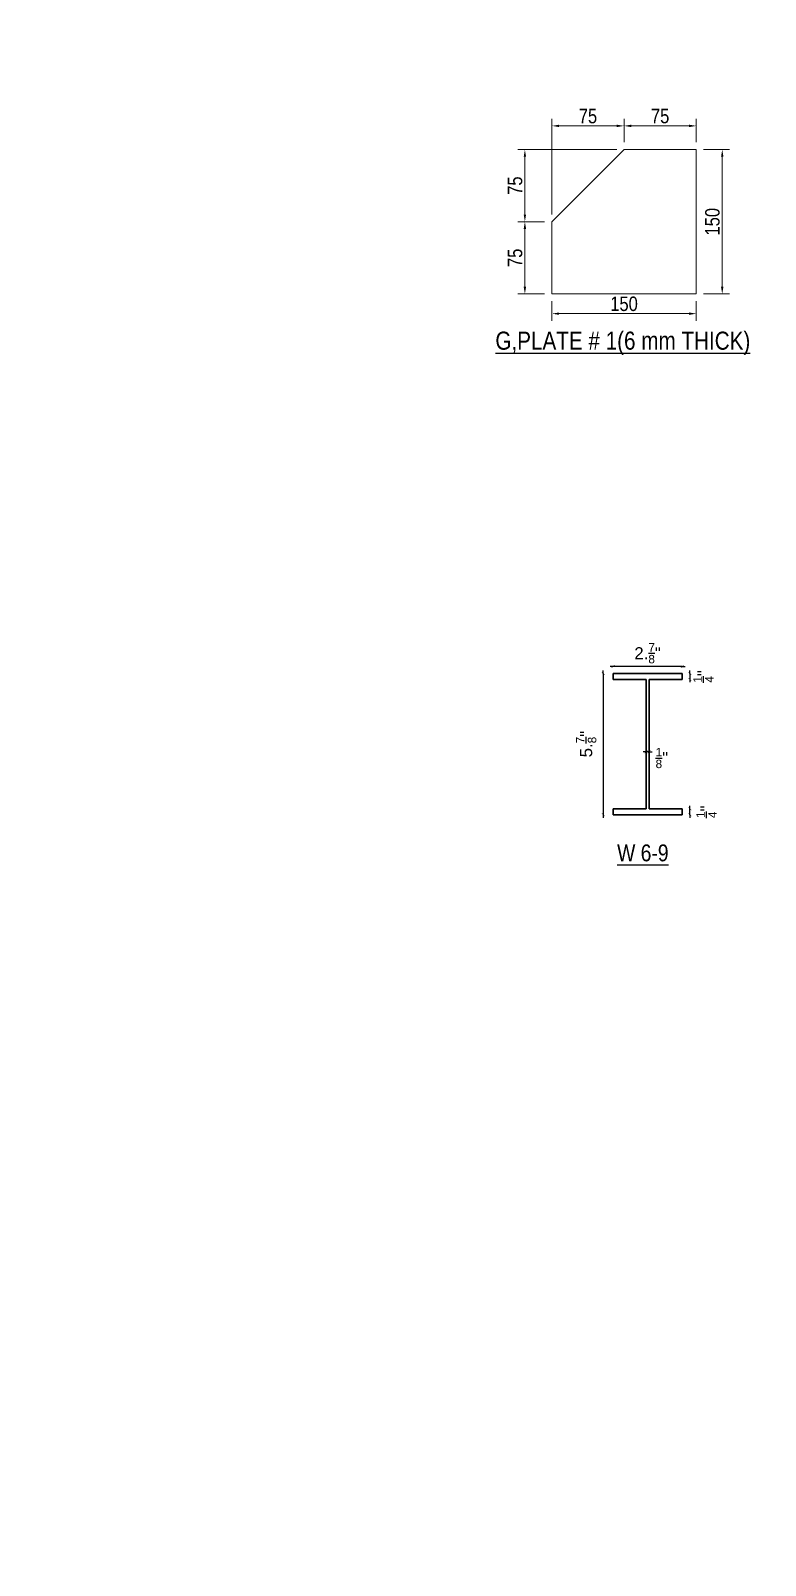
# Model space of a CAD drawing. Header units: millimetres. Extents: x 0 to 2669304, y -3314102 to 0.
# Drawn here: x 2423105.8 to 2423136.3, y -3103921.3 to -3103857.5 of the extents above; entities that cross this region are included whole.
import ezdxf
from ezdxf import colors
from ezdxf.entities.mleader import LeaderData, LeaderLine
from ezdxf.math import Vec2, Vec3

# ---------------------------------------------------------------- set-up
doc = ezdxf.new("R2010")
doc.units = ezdxf.units.MM
doc.header["$LTSCALE"] = 0.4
doc.header["$MEASUREMENT"] = 0
doc.header["$PDMODE"] = 34
for name, color, linetype, lineweight in [('1NSDIM0', 7, 'Continuous', 9), ('Layer1', 1, 'Continuous', 5), ('Layer4', 3, 'Continuous', 25), ('Text Small', 7, 'Continuous', 0)]:
    doc.layers.add(name, color=color, linetype=linetype, lineweight=lineweight)
doc.layers.add('DIMENSION', color=7, linetype='Continuous')
doc.layers.add('TAXT', color=7, linetype='Continuous')
doc.styles.add('LIGHT', font='arial.ttf')
doc.styles.get("Standard").update_dxf_attribs({"font": 'ARIALN.TTF'})
doc.styles.add('style2', font='ARIALN.TTF')
doc.dimstyles.new('shahid', dxfattribs={"dimtxt": 37.0005, "dimasz": 20, "dimexe": 8, "dimexo": 10, "dimgap": 5, "dimtad": 3, "dimdec": 0, "dimrnd": 1, "dimzin": 0, "dimdsep": 46, "dimtxsty": 'style2', "dimcen": 0.09, "dimclrt": 1, "dimadec": 0, "dimazin": 0, "dimtfac": 1, "dimtdec": 0, "dimtix": 1, "dimtmove": 1, "dimatfit": 3, "dimfxl": 0, "dimtolj": 1, "dimtzin": 0, "dimlwd": 5, "dimlwe": 5, "dimarcsym": 0})
doc.dimstyles.new('STANDARD$0', dxfattribs={"dimscale": 0, "dimtxt": 9, "dimasz": 5, "dimexe": 3, "dimexo": 4, "dimgap": 4, "dimtad": 1, "dimdec": 3, "dimzin": 3, "dimdsep": 46, "dimlunit": 4, "dimtxsty": 'LIGHT', "dimblk1": 'ARCHTICK', "dimblk2": 'ARCHTICK', "dimsah": 1, "dimcen": 4, "dimdle": 2, "dimadec": 0, "dimazin": 0, "dimtfac": 0.66, "dimtdec": 3, "dimtofl": 0, "dimtmove": 1, "dimatfit": 3, "dimldrblk": 'ARCHTICK', "dimfxl": 0, "dimfrac": 1, "dimtolj": 1, "dimtzin": 13, "dimarcsym": 0})

# ---------------------------------------------------------------- blocks, each defined once
blk = doc.blocks.new('_ArchTick')
at = {"color": 0, "linetype": 'ByBlock', "const_width": 0.15}
blk.add_lwpolyline([(-0.5, -0.5), (0.5, 0.5)], dxfattribs=at)
blk = doc.blocks.new('*D933')
at = {"layer": 'Defpoints', "color": 0, "ltscale": 3}
for p in [(2423130.01, -3103883.918), (2423130.01, -3103884.203), (2423132.885, -3103884.203)]:
    blk.add_point(p, dxfattribs=at)
at = {"layer": 'DIMENSION', "color": 0, "lineweight": -2, "ltscale": 3}
for p, q in [((2423130.01, -3103883.918), (2423129.89, -3103883.918)), ((2423132.885, -3103883.918), (2423130.01, -3103883.918)), ((2423132.885, -3103883.918), (2423133.005, -3103883.918))]:
    blk.add_line(p, q, dxfattribs=at)
at = {"layer": 'DIMENSION', "color": 0, "lineweight": -2, "ltscale": 3, "xscale": 0.12, "yscale": 0.12, "zscale": 0.12}
blk.add_blockref('_ArchTick', (2423130.01, -3103883.918), dxfattribs=at)
at = {"layer": 'DIMENSION', "color": 0, "lineweight": -2, "ltscale": 3, "xscale": 0.12, "yscale": 0.12, "zscale": 0.12, "rotation": 180}
blk.add_blockref('_ArchTick', (2423132.885, -3103883.918), dxfattribs=at)
at = {"layer": 'DIMENSION', "color": 0, "ltscale": 3, "insert": (2423131.447, -3103883.364), "char_height": 0.5, "attachment_point": 5, "style": 'LIGHT'}
blk.add_mtext('\\A1;2.{\\H0.7x;\\S7/8;}"', dxfattribs=at)
blk = doc.blocks.new('*D934')
at = {"layer": 'Defpoints', "color": 0, "ltscale": 3}
for p in [(2423132.885, -3103884.203), (2423132.885, -3103884.453), (2423133.205, -3103884.453)]:
    blk.add_point(p, dxfattribs=at)
at = {"layer": 'DIMENSION', "color": 0, "lineweight": -2, "ltscale": 3}
for p, q in [((2423133.205, -3103884.203), (2423133.205, -3103884.083)), ((2423133.205, -3103884.203), (2423133.205, -3103884.453)), ((2423133.205, -3103884.453), (2423133.205, -3103884.573))]:
    blk.add_line(p, q, dxfattribs=at)
at = {"layer": 'DIMENSION', "color": 0, "lineweight": -2, "ltscale": 3, "xscale": 0.12, "yscale": 0.12, "zscale": 0.12}
for p, rotation in [((2423133.205, -3103884.203), 270), ((2423133.205, -3103884.453), 90)]:
    blk.add_blockref('_ArchTick', p, dxfattribs=dict(at, rotation=rotation))
at = {"layer": 'DIMENSION', "color": 0, "ltscale": 3, "insert": (2423133.769, -3103884.328), "char_height": 0.5, "attachment_point": 5, "rotation": 90, "style": 'LIGHT'}
blk.add_mtext('\\A1;{\\H0.7x;\\S1/4;}" ', dxfattribs=at)
blk = doc.blocks.new('*D935')
at = {"layer": 'Defpoints', "color": 0, "ltscale": 3}
for p in [(2423131.385, -3103887.14), (2423131.385, -3103887.46), (2423131.51, -3103887.14)]:
    blk.add_point(p, dxfattribs=at)
at = {"layer": 'DIMENSION', "color": 0, "lineweight": -2, "ltscale": 3}
for p, q in [((2423131.385, -3103887.46), (2423131.265, -3103887.46)), ((2423131.51, -3103887.46), (2423131.385, -3103887.46)), ((2423131.51, -3103887.46), (2423131.63, -3103887.46))]:
    blk.add_line(p, q, dxfattribs=at)
at = {"layer": 'DIMENSION', "color": 0, "lineweight": -2, "ltscale": 3, "xscale": 0.12, "yscale": 0.12, "zscale": 0.12}
blk.add_blockref('_ArchTick', (2423131.385, -3103887.46), dxfattribs=at)
at = {"layer": 'DIMENSION', "color": 0, "lineweight": -2, "ltscale": 3, "xscale": 0.12, "yscale": 0.12, "zscale": 0.12, "rotation": 180}
blk.add_blockref('_ArchTick', (2423131.51, -3103887.46), dxfattribs=at)
at = {"layer": 'DIMENSION', "color": 0, "ltscale": 3, "insert": (2423132.038, -3103887.718), "char_height": 0.5, "attachment_point": 5, "style": 'LIGHT'}
blk.add_mtext('\\A1;{\\H0.7x;\\S1/8;}" ', dxfattribs=at)
blk = doc.blocks.new('*D936')
at = {"layer": 'Defpoints', "color": 0, "ltscale": 3}
for p in [(2423132.885, -3103889.828), (2423132.885, -3103890.078), (2423133.205, -3103889.828)]:
    blk.add_point(p, dxfattribs=at)
at = {"layer": 'DIMENSION', "color": 0, "lineweight": -2, "ltscale": 3}
for p, q in [((2423133.205, -3103889.828), (2423133.205, -3103889.708)), ((2423133.205, -3103890.078), (2423133.205, -3103889.828)), ((2423133.205, -3103890.078), (2423133.205, -3103890.198))]:
    blk.add_line(p, q, dxfattribs=at)
at = {"layer": 'DIMENSION', "color": 0, "lineweight": -2, "ltscale": 3, "xscale": 0.12, "yscale": 0.12, "zscale": 0.12}
for p, rotation in [((2423133.205, -3103889.828), 270), ((2423133.205, -3103890.078), 90)]:
    blk.add_blockref('_ArchTick', p, dxfattribs=dict(at, rotation=rotation))
at = {"layer": 'DIMENSION', "color": 0, "ltscale": 3, "insert": (2423133.895, -3103889.953), "char_height": 0.5, "attachment_point": 5, "rotation": 90, "style": 'LIGHT'}
blk.add_mtext('\\A1;{\\H0.7x;\\S1/4;}" ', dxfattribs=at)
blk = doc.blocks.new('*D937')
at = {"layer": 'Defpoints', "color": 0, "ltscale": 3}
for p in [(2423130.01, -3103884.203), (2423129.605, -3103890.078), (2423130.01, -3103890.078)]:
    blk.add_point(p, dxfattribs=at)
at = {"layer": 'DIMENSION', "color": 0, "lineweight": -2, "ltscale": 3}
for p, q in [((2423129.605, -3103884.203), (2423129.605, -3103884.083)), ((2423129.605, -3103884.203), (2423129.605, -3103890.078)), ((2423129.605, -3103890.078), (2423129.605, -3103890.198))]:
    blk.add_line(p, q, dxfattribs=at)
at = {"layer": 'DIMENSION', "color": 0, "lineweight": -2, "ltscale": 3, "xscale": 0.12, "yscale": 0.12, "zscale": 0.12}
for p, rotation in [((2423129.605, -3103884.203), 270), ((2423129.605, -3103890.078), 90)]:
    blk.add_blockref('_ArchTick', p, dxfattribs=dict(at, rotation=rotation))
at = {"layer": 'DIMENSION', "color": 0, "ltscale": 3, "insert": (2423128.892, -3103887.14), "char_height": 0.5, "attachment_point": 5, "rotation": 90, "style": 'LIGHT'}
blk.add_mtext('\\A1;5.{\\H0.7x;\\S7/8;}"', dxfattribs=at)
blk = doc.blocks.new('*D958')
at = {"layer": '1NSDIM0', "color": 0, "lineweight": 5}
for p, q in [((2423127.467, -3103868.733), (2423127.467, -3103869.553)), ((2423133.467, -3103868.733), (2423133.467, -3103869.553)), ((2423133.167, -3103869.253), (2423127.767, -3103869.253))]:
    blk.add_line(p, q, dxfattribs=at)
at = {"layer": '1NSDIM0', "color": 0}
for points in [[(2423127.767, -3103869.203), (2423127.767, -3103869.303), (2423127.467, -3103869.253)], [(2423133.167, -3103869.203), (2423133.167, -3103869.303), (2423133.467, -3103869.253)]]:
    blk.add_solid(points, dxfattribs=at)
at = {"layer": 'Defpoints', "color": 0}
for p in [(2423127.467, -3103868.433), (2423133.467, -3103868.433), (2423127.467, -3103869.253)]:
    blk.add_point(p, dxfattribs=at)
at = {"layer": '1NSDIM0', "color": 1, "insert": (2423130.467, -3103868.847), "char_height": 0.6, "attachment_point": 5, "style": 'style2'}
blk.add_mtext('\\A1;150', dxfattribs=at)
blk = doc.blocks.new('*D959')
at = {"layer": '1NSDIM0', "color": 0, "lineweight": 5}
for p, q in [((2423127.167, -3103865.433), (2423126.045, -3103865.433)), ((2423126.345, -3103868.133), (2423126.345, -3103865.733)), ((2423127.167, -3103868.433), (2423126.045, -3103868.433))]:
    blk.add_line(p, q, dxfattribs=at)
at = {"layer": '1NSDIM0', "color": 0}
for points in [[(2423126.295, -3103865.733), (2423126.395, -3103865.733), (2423126.345, -3103865.433)], [(2423126.295, -3103868.133), (2423126.395, -3103868.133), (2423126.345, -3103868.433)]]:
    blk.add_solid(points, dxfattribs=at)
at = {"layer": 'Defpoints', "color": 0}
for p in [(2423126.345, -3103865.433), (2423127.467, -3103865.433), (2423127.467, -3103868.433)]:
    blk.add_point(p, dxfattribs=at)
at = {"layer": '1NSDIM0', "color": 1, "insert": (2423125.94, -3103866.933), "char_height": 0.6, "attachment_point": 5, "rotation": 90, "style": 'style2'}
blk.add_mtext('\\A1;75', dxfattribs=at)
blk = doc.blocks.new('*D960')
at = {"layer": '1NSDIM0', "color": 0, "lineweight": 5}
for p, q in [((2423130.167, -3103862.433), (2423126.045, -3103862.433)), ((2423126.345, -3103865.133), (2423126.345, -3103862.733)), ((2423127.167, -3103865.433), (2423126.045, -3103865.433))]:
    blk.add_line(p, q, dxfattribs=at)
at = {"layer": '1NSDIM0', "color": 0}
for points in [[(2423126.295, -3103862.733), (2423126.395, -3103862.733), (2423126.345, -3103862.433)], [(2423126.295, -3103865.133), (2423126.395, -3103865.133), (2423126.345, -3103865.433)]]:
    blk.add_solid(points, dxfattribs=at)
at = {"layer": 'Defpoints', "color": 0}
for p in [(2423126.345, -3103862.433), (2423130.467, -3103862.433), (2423127.467, -3103865.433)]:
    blk.add_point(p, dxfattribs=at)
at = {"layer": '1NSDIM0', "color": 1, "insert": (2423125.94, -3103863.933), "char_height": 0.6, "attachment_point": 5, "rotation": 90, "style": 'style2'}
blk.add_mtext('\\A1;75', dxfattribs=at)
blk = doc.blocks.new('*D961')
at = {"layer": '1NSDIM0', "color": 0, "lineweight": 5}
for p, q in [((2423130.467, -3103862.133), (2423130.467, -3103861.15)), ((2423133.467, -3103862.133), (2423133.467, -3103861.15)), ((2423133.167, -3103861.45), (2423130.767, -3103861.45))]:
    blk.add_line(p, q, dxfattribs=at)
at = {"layer": '1NSDIM0', "color": 0}
for points in [[(2423130.767, -3103861.4), (2423130.767, -3103861.5), (2423130.467, -3103861.45)], [(2423133.167, -3103861.4), (2423133.167, -3103861.5), (2423133.467, -3103861.45)]]:
    blk.add_solid(points, dxfattribs=at)
at = {"layer": 'Defpoints', "color": 0}
for p in [(2423130.467, -3103861.45), (2423130.467, -3103862.433), (2423133.467, -3103862.433)]:
    blk.add_point(p, dxfattribs=at)
at = {"layer": '1NSDIM0', "color": 1, "insert": (2423131.967, -3103861.045), "char_height": 0.6, "attachment_point": 5, "style": 'style2'}
blk.add_mtext('\\A1;75', dxfattribs=at)
blk = doc.blocks.new('*D962')
at = {"layer": '1NSDIM0', "color": 0, "lineweight": 5}
for p, q in [((2423127.467, -3103865.133), (2423127.467, -3103861.15)), ((2423130.467, -3103862.133), (2423130.467, -3103861.15)), ((2423130.167, -3103861.45), (2423127.767, -3103861.45))]:
    blk.add_line(p, q, dxfattribs=at)
at = {"layer": '1NSDIM0', "color": 0}
for points in [[(2423127.767, -3103861.4), (2423127.767, -3103861.5), (2423127.467, -3103861.45)], [(2423130.167, -3103861.4), (2423130.167, -3103861.5), (2423130.467, -3103861.45)]]:
    blk.add_solid(points, dxfattribs=at)
at = {"layer": 'Defpoints', "color": 0}
for p in [(2423127.467, -3103861.45), (2423130.467, -3103862.433), (2423127.467, -3103865.433)]:
    blk.add_point(p, dxfattribs=at)
at = {"layer": '1NSDIM0', "color": 1, "insert": (2423128.967, -3103861.045), "char_height": 0.6, "attachment_point": 5, "style": 'style2'}
blk.add_mtext('\\A1;75', dxfattribs=at)
blk = doc.blocks.new('*D963')
at = {"layer": '1NSDIM0', "color": 0, "lineweight": 5}
for p, q in [((2423133.767, -3103862.433), (2423134.849, -3103862.433)), ((2423134.549, -3103868.133), (2423134.549, -3103862.733)), ((2423133.767, -3103868.433), (2423134.849, -3103868.433))]:
    blk.add_line(p, q, dxfattribs=at)
at = {"layer": '1NSDIM0', "color": 0}
for points in [[(2423134.499, -3103862.733), (2423134.599, -3103862.733), (2423134.549, -3103862.433)], [(2423134.499, -3103868.133), (2423134.599, -3103868.133), (2423134.549, -3103868.433)]]:
    blk.add_solid(points, dxfattribs=at)
at = {"layer": 'Defpoints', "color": 0}
for p in [(2423133.467, -3103862.433), (2423134.549, -3103862.433), (2423133.467, -3103868.433)]:
    blk.add_point(p, dxfattribs=at)
at = {"layer": '1NSDIM0', "color": 1, "insert": (2423134.143, -3103865.433), "char_height": 0.6, "attachment_point": 5, "rotation": 90, "style": 'style2'}
blk.add_mtext('\\A1;150', dxfattribs=at)

msp = doc.modelspace()

# ---------------------------------------------------------------- linework, layer by layer
at = {"layer": 'Layer1', "lineweight": 30, "ltscale": 3}
for p, q in [((2423130.0097, -3103884.2027), (2423132.8847, -3103884.2027)), ((2423130.0097, -3103884.2027), (2423130.0097, -3103884.4527)), ((2423132.8847, -3103884.2027), (2423132.8847, -3103884.4527)), ((2423130.0097, -3103884.4527), (2423131.3847, -3103884.4527)), ((2423131.3847, -3103884.4527), (2423131.3847, -3103889.8277)), ((2423131.5097, -3103884.4527), (2423132.8847, -3103884.4527)), ((2423131.5097, -3103884.4527), (2423131.5097, -3103889.8277)), ((2423130.0097, -3103889.8277), (2423131.3847, -3103889.8277)), ((2423130.0097, -3103890.0777), (2423130.0097, -3103889.8277)), ((2423130.0097, -3103890.0777), (2423132.8847, -3103890.0777)), ((2423131.5097, -3103889.8277), (2423132.8847, -3103889.8277)), ((2423132.8847, -3103890.0777), (2423132.8847, -3103889.8277))]:
    msp.add_line(p, q, dxfattribs=at)
at = {"layer": 'Layer4', "lineweight": 9, "ltscale": 3}
for p, q in [((2423127.4666, -3103865.4334), (2423130.4666, -3103862.4334)), ((2423130.4666, -3103862.4334), (2423133.4666, -3103862.4334)), ((2423133.4666, -3103868.4334), (2423133.4666, -3103862.4334)), ((2423127.4666, -3103865.4334), (2423127.4666, -3103868.4334)), ((2423127.4666, -3103868.4334), (2423133.4666, -3103868.4334))]:
    msp.add_line(p, q, dxfattribs=at)

# ---------------------------------------------------------------- texts
at = {"layer": 'TAXT', "ltscale": 3}
for s, height, p in [('%%UG,PLATE # 1(6 mm THICK)', 0.75, (2423125.1186, -3103870.7499)), ('%%UW 6-9', 0.7, (2423130.1796, -3103892.0104))]:
    msp.add_text(s, height=height, dxfattribs=at).set_placement(p)

# ---------------------------------------------------------------- dimensions: what is measured, and where the dimension line sits
at = {"layer": '1NSDIM0'}
for base, p1, p2, text, picture, middle in [((2423127.4666, -3103861.4502), (2423130.4666, -3103862.4334), (2423127.4666, -3103865.4334), '75', '*D962', (2423128.9666, -3103861.4502)), ((2423130.4666, -3103861.4502), (2423133.4666, -3103862.4334), (2423130.4666, -3103862.4334), '75', '*D961', (2423131.9666, -3103861.4502)), ((2423127.4666, -3103869.2531), (2423133.4666, -3103868.4334), (2423127.4666, -3103868.4334), '150', '*D958', (2423130.4666, -3103869.2531))]:
    dim = msp.add_linear_dim(base=base, p1=p1, p2=p2, text=text, dimstyle='shahid', override={"dimtxt": 0.6, "dimasz": 0.3, "dimexe": 0.3, "dimexo": 0.3, "dimgap": 0.1}, dxfattribs=at)
    dim.commit()
    dim.dimension.update_dxf_attribs({"geometry": picture, "text_midpoint": middle, "dimtype": 160})
for base, p1, p2, text, picture, middle in [((2423126.345, -3103862.4334), (2423127.4666, -3103865.4334), (2423130.4666, -3103862.4334), '75', '*D960', (2423126.345, -3103863.9334)), ((2423134.5494, -3103862.4334), (2423133.4666, -3103868.4334), (2423133.4666, -3103862.4334), '150', '*D963', (2423134.5494, -3103865.4334)), ((2423126.345, -3103865.4334), (2423127.4666, -3103868.4334), (2423127.4666, -3103865.4334), '75', '*D959', (2423126.345, -3103866.9334))]:
    dim = msp.add_linear_dim(base=base, p1=p1, p2=p2, angle=90, text=text, dimstyle='shahid', override={"dimtxt": 0.6, "dimasz": 0.3, "dimexe": 0.3, "dimexo": 0.3, "dimgap": 0.1}, dxfattribs=at)
    dim.commit()
    dim.dimension.update_dxf_attribs({"geometry": picture, "text_midpoint": middle, "dimtype": 160})
at = {"layer": 'DIMENSION', "ltscale": 3}
for base, p1, p2, text, picture, middle in [((2423130.0097, -3103883.9185), (2423132.8847, -3103884.2027), (2423130.0097, -3103884.2027), '2.{\\H0.7x;\\S7/8;}"', '*D933', (2423131.4472, -3103883.3637)), ((2423131.3847, -3103887.4601), (2423131.5097, -3103887.1402), (2423131.3847, -3103887.1402), '{\\H0.7x;\\S1/8;}" ', '*D935', (2423132.0379, -3103887.7182))]:
    dim = msp.add_linear_dim(base=base, p1=p1, p2=p2, text=text, dimstyle='STANDARD$0', override={"dimscale": 1, "dimtxt": 0.5, "dimasz": 0.12, "dimexe": 1, "dimexo": 1, "dimtad": 0, "dimdle": 0.25, "dimse1": 1, "dimse2": 1, "dimtofl": 1, "dimtmove": 2}, dxfattribs=at)
    dim.commit()
    dim.dimension.update_dxf_attribs({"geometry": picture, "text_midpoint": middle, "dimtype": 160})
for base, p1, p2, angle, text, override, picture, middle in [((2423133.2046, -3103884.4527), (2423132.8847, -3103884.2027), (2423132.8847, -3103884.4527), 90, '{\\H0.7x;\\S1/4;}" ', {"dimscale": 1, "dimtxt": 0.5, "dimasz": 0.12, "dimexe": 1, "dimexo": 1, "dimtad": 0, "dimdle": 0.25, "dimse1": 1, "dimse2": 1, "dimtofl": 1, "dimtmove": 2}, '*D934', (2423133.7687, -3103884.3277)), ((2423129.6046, -3103890.0777), (2423130.0097, -3103884.2027), (2423130.0097, -3103890.0777), 90, '5.{\\H0.7x;\\S7/8;}"', {"dimscale": 1, "dimtxt": 0.5, "dimasz": 0.12, "dimexe": 1, "dimexo": 1, "dimtad": 0, "dimdle": 0.25, "dimse1": 1, "dimse2": 1, "dimsd1": 0, "dimsd2": 0, "dimtofl": 1, "dimtmove": 2}, '*D937', (2423128.8918, -3103887.1402)), ((2423133.2046, -3103889.8277), (2423132.8847, -3103890.0777), (2423132.8847, -3103889.8277), 270, '{\\H0.7x;\\S1/4;}" ', {"dimscale": 1, "dimtxt": 0.5, "dimasz": 0.12, "dimexe": 1, "dimexo": 1, "dimtad": 0, "dimdle": 0.25, "dimse1": 1, "dimse2": 1, "dimtofl": 1, "dimtmove": 2}, '*D936', (2423133.895, -3103889.9527))]:
    dim = msp.add_linear_dim(base=base, p1=p1, p2=p2, angle=angle, text=text, dimstyle='STANDARD$0', override=override, dxfattribs=at)
    dim.commit()
    dim.dimension.update_dxf_attribs({"geometry": picture, "text_midpoint": middle, "dimtype": 160})

# ---------------------------------------------------------------- leaders
at = {"layer": 'Text Small'}
ml = msp.add_multileader_mtext('Standard', dxfattribs=at)
ml.set_content('OPENING     \\P2134mmx 2134mm', color=256)
ml.set_leader_properties(color=235)
ml.build(insert=Vec2(0, 0))
ml.multileader.update_dxf_attribs({"dogleg_length": 144.6835, "arrow_head_size": 90})
ctx = ml.context
ctx.base_point, ctx.char_height, ctx.arrow_head_size, ctx.landing_gap_size, ctx.plane_origin = Vec3(2454691.1281, -3115241.5036), 200, 90, 50, Vec3(2463634.037, -3111925.6113)
ctx.text_align_type = 1
notes = []
notes.append((ctx, [(0, (0, 0, 0), (0, 0), (1, 0), 1, [])]))
ctx.mtext.insert, ctx.mtext.width, ctx.mtext.alignment, ctx.mtext.flow_direction = Vec3(2455711.1144, -3115139.7983), 3559.700472, 2, 5
ml = msp.add_multileader_mtext('Standard', dxfattribs=at)
ml.set_content('PORTAL BEAM-02', color=256)
ml.set_leader_properties(color=235)
ml.build(insert=Vec2(0, 0))
ml.multileader.update_dxf_attribs({"dogleg_length": 90, "arrow_head_size": 30})
ctx = ml.context
ctx.base_point, ctx.char_height, ctx.arrow_head_size, ctx.landing_gap_size, ctx.plane_origin = Vec3(2448702.5428, -3105280.1074), 50, 30, 25, Vec3(2448368.9987, -3102187.3439)
notes.append((ctx, [(0, (0, 0, 0), (0, 0), (1, 0), 1, [])]))
ctx.mtext.insert, ctx.mtext.line_spacing_factor, ctx.mtext.flow_direction = Vec3(2448727.5428, -3105254.681), 0.75, 5
for ctx, leaders in notes:
    for number, flags, end, landing, length, lines in leaders:
        leader = LeaderData()
        leader.index, (leader.has_last_leader_line, leader.has_dogleg_vector, leader.attachment_direction) = number, flags
        leader.last_leader_point, leader.dogleg_vector, leader.dogleg_length = Vec3(end), Vec3(landing), length
        for number, points, colour, breaks in lines:
            line = LeaderLine()
            line.index, line.vertices, line.color, line.breaks = number, Vec3.list(points), colors.encode_raw_color(colour), breaks
            leader.lines.append(line)
        ctx.leaders.append(leader)

doc.saveas('drawing.dxf')
